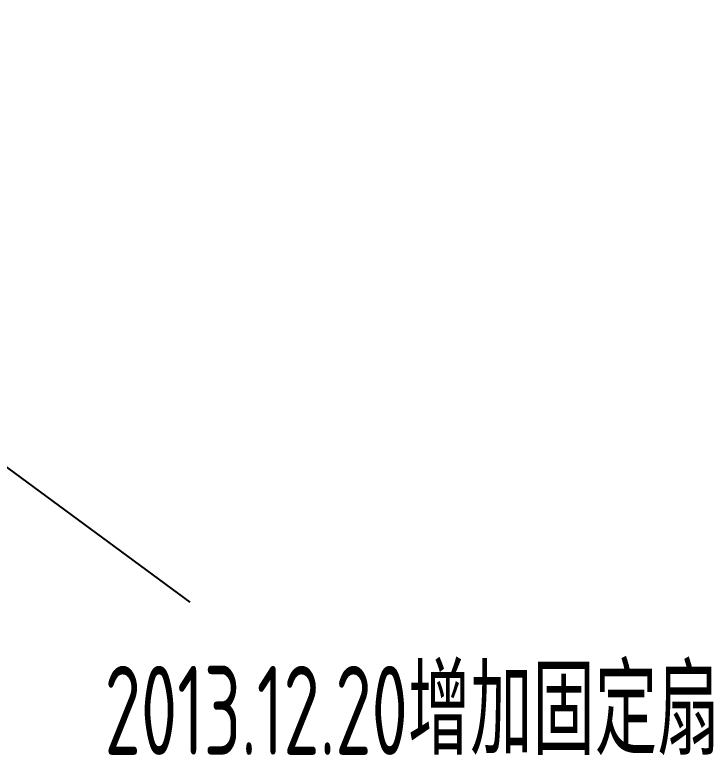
# Model space of a CAD drawing. Header units: millimetres. Extents: x 11677979 to 24947533, y -12764720 to -6308891.
# Drawn here: x 11862382 to 11871208, y -6398596 to -6389237 of the extents above; entities that cross this region are included whole.
import ezdxf
from ezdxf.enums import TextEntityAlignment as Align

# ---------------------------------------------------------------- set-up
doc = ezdxf.new("R2010")
doc.units = ezdxf.units.MM
doc.header["$LTSCALE"] = 10
doc.layers.add('A2-RI-F4$0$A-SYMB-AREA', color=4, linetype='Continuous')
doc.layers.add('A2-RI-F4$0$A-SYMB-NAME', color=4, linetype='Continuous')
doc.styles.add('A2-RI-F4$0$ECADI', font='hzs.shx', dxfattribs={"width": 0.7, "bigfont": 'hztxt.shx'})

# ---------------------------------------------------------------- blocks, each defined once
blk = doc.blocks.new('A2-RI-F4$0$5erhfh')
at = {"layer": 'A2-RI-F4$0$A-SYMB-AREA', "style": 'A2-RI-F4$0$ECADI', "width": 0.7}
blk.add_attdef('340M2', text='', height=2.5, dxfattribs=at).set_placement((0, 1.25), align=Align.MIDDLE_LEFT)
at = {"layer": 'A2-RI-F4$0$A-SYMB-NAME', "style": 'A2-RI-F4$0$ECADI', "width": 0.7}
blk.add_attdef('CHINESENAME', (-12.292, 3.087), '', height=4.5, dxfattribs=at)
blk = doc.blocks.new('A2-RI-F4')
at = {"layer": 'Defpoints', "color": 3}
blk.add_line((11854510.4, -6389237.4), (11864592.1, -6396661.6), dxfattribs=at)
at = {"layer": 'Defpoints'}
ref = blk.add_blockref('A2-RI-F4$0$5erhfh', (11866589.4, -6398709.2), dxfattribs=dict(at, xscale=250, yscale=250, zscale=250))
ref.add_attrib('CHINESENAME', '2013.12.20增加固定扇', (11863516.4, -6398592.3), dxfattribs={"layer": 'A2-RI-F4$0$A-SYMB-NAME', "height": 1125, "style": 'A2-RI-F4$0$ECADI', "width": 0.7})

msp = doc.modelspace()

# ---------------------------------------------------------------- block references
msp.add_blockref('A2-RI-F4', (0, 0))

doc.saveas('drawing.dxf')
